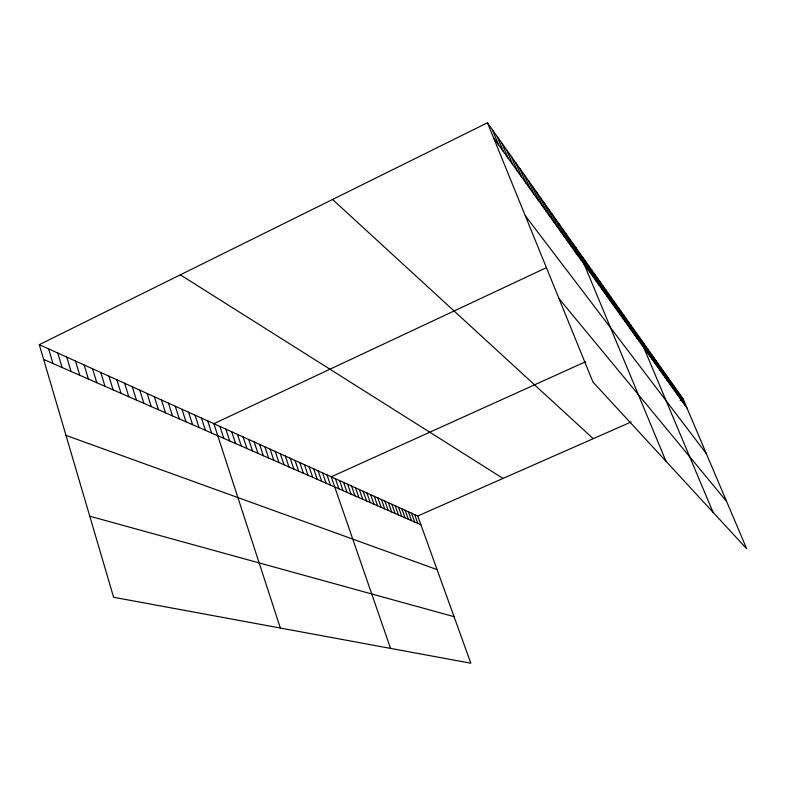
<?xml version="1.0" encoding="UTF-8"?>
<svg xmlns="http://www.w3.org/2000/svg" width="786" height="786" viewBox="0 0 786 786"><rect width="100%" height="100%" fill="white"/><g stroke="black" fill="none" stroke-linecap="round" stroke-linejoin="round"><path stroke-width="1.18" d="M39.3 344.661L417.749 515.989L470.834 663.217L113.606 597.262L39.3 344.661L487.448 122.783L683.181 399.062L746.7 548.795L592.968 382.065L487.448 122.783M546.437 267.662L213.861 423.683L280.347 628.043M576.02 253.79L579.203 252.296L665.988 461.254M585.56 361.747L331.23 476.817L390.554 648.391M637.338 338.324L639.47 337.361L713.03 512.275M417.749 515.989L631.178 421.964M680.145 400.398L683.181 399.062M89.761 516.196L454.053 616.676M65.985 435.375L437.085 569.614M43.643 359.418L420.913 524.763M180.348 274.825L503.03 478.419M332.557 199.467L593.243 438.676M559.023 298.641L726.608 501.429M525.254 215.669L706.3 453.561M493.588 137.874L686.964 407.983M681.619 396.861L685.421 405.831M680.047 394.631L683.869 403.66M678.446 392.381L682.297 401.459M676.825 390.102L680.696 399.229M675.194 387.783L679.084 396.969M673.533 385.445L677.444 394.68M671.843 383.067L675.783 392.361M670.144 380.66L674.103 390.013M668.414 378.223L672.394 387.636M666.666 375.757L670.674 385.228M664.897 373.252L668.925 382.782M663.099 370.717L667.147 380.306M661.272 368.143L665.349 377.791M659.425 365.539L663.531 375.246M657.558 362.896L661.684 372.662M655.662 360.214L659.808 370.049M653.736 357.502L657.911 367.396M651.781 354.741L655.986 364.704M649.806 351.951L654.031 361.973M647.792 349.112L652.046 359.212M645.758 346.243L650.032 356.402M643.695 343.325L647.998 353.553M641.592 340.367L645.925 350.664M637.279 334.276L641.671 344.71M635.059 331.142L639.48 341.645M632.809 327.959L637.25 338.54M630.519 324.726L634.99 335.386M628.191 321.445L632.701 332.183M625.833 318.114L630.362 328.921M623.436 314.734L627.994 325.62M620.999 311.295L625.597 322.26M618.523 307.798L623.151 318.841M616.008 304.251L620.665 315.373M613.453 300.645L618.14 311.855M610.86 296.98L615.576 308.269M608.217 293.257L612.972 304.624M605.534 289.464L610.319 300.92M602.803 285.613L607.627 297.157M600.032 281.693L604.886 293.325M597.203 277.713L602.096 289.435M594.334 273.656L599.256 285.475M591.416 269.529L596.378 281.437M588.439 265.334L593.44 277.34M585.413 261.07L590.443 273.164M582.338 256.717L587.407 268.91M576.01 247.786L581.159 260.186M572.758 243.198L577.946 255.696M569.447 238.531L574.674 251.127M566.077 233.766L571.343 246.47M562.638 228.923L567.944 241.734M559.141 223.981L564.486 236.9M555.574 218.94L560.958 231.968M551.929 213.802L557.362 226.948M548.225 208.565L553.698 221.829M544.443 203.23L549.954 216.602M540.581 197.787L546.142 211.277M536.651 192.226L542.252 205.844M532.633 186.557L538.282 200.292M528.536 180.77L534.225 194.633M524.35 174.865L530.088 188.856M520.077 168.833L525.863 182.951M515.714 162.673L521.55 176.919M511.254 156.385L517.139 170.768M506.705 149.959L512.639 164.471M502.048 143.386L508.031 158.045M497.292 136.676L503.325 151.472M492.429 129.808L498.511 144.752M414.644 514.584L417.828 523.407M411.51 513.16L414.703 522.042M408.327 511.715L411.53 520.656M405.104 510.261L408.327 519.251M401.852 508.788L405.085 517.827M398.551 507.294L401.803 516.382M395.211 505.781L398.473 514.928M391.831 504.248L395.103 513.455M388.402 502.696L391.693 511.961M384.934 501.124L388.235 510.438M381.416 499.532L384.737 508.906M377.86 497.921L381.19 507.353M374.254 496.29L377.604 505.781M370.599 494.64L373.959 504.19M366.895 492.96L370.275 502.568M363.142 491.26L366.541 500.928M359.34 489.54L362.749 499.277M355.488 487.801L358.917 497.587M351.578 486.033L355.026 495.887M347.618 484.235L351.077 494.158M343.61 482.417L347.078 492.409M339.542 480.58L343.03 490.631M335.416 478.713L338.923 488.823M326.927 474.872L330.474 485.119M322.574 472.897L326.121 483.223M318.143 470.893L321.72 481.287M313.663 468.859L317.249 479.332M309.104 466.805L312.71 477.338M304.487 464.713L308.102 475.324M299.79 462.581L303.425 473.27M295.025 460.429L298.68 471.197M290.191 458.238L293.866 469.085M285.289 456.018L288.973 466.933M280.297 453.758L284.001 464.762M275.238 451.469L278.961 462.551M270.099 449.14L273.833 460.301M264.872 446.782L268.625 458.022M259.567 444.375L263.339 455.703M254.173 441.938L257.965 453.345M248.69 439.453L252.502 450.958M243.12 436.937L246.951 448.521M237.46 434.373L241.312 446.045M231.713 431.769L235.574 443.53M225.857 429.117L229.738 440.975M219.903 426.425L223.814 438.382M207.701 420.893L211.64 433.047M201.442 418.064L205.401 430.306M195.066 415.175L199.045 427.525M188.581 412.247L192.58 424.686M181.988 409.26L185.997 421.807M175.268 406.215L179.296 418.869M168.43 403.12L172.478 415.882M161.464 399.966L165.532 412.837M154.37 396.753L158.458 409.732M147.149 393.481L151.256 406.578M139.79 390.151L143.907 403.365M132.284 386.761L136.43 400.084M124.64 383.293L128.806 396.743M116.849 379.766L121.034 393.334M108.91 376.17L113.105 389.856M100.805 372.505L105.019 386.319M92.542 368.772L96.776 382.703M84.122 364.95L88.366 379.019M75.515 361.059L79.789 375.256M66.741 357.09L71.035 371.414M57.781 353.032L62.094 367.504M48.644 348.896L52.957 363.496"/></g></svg>
